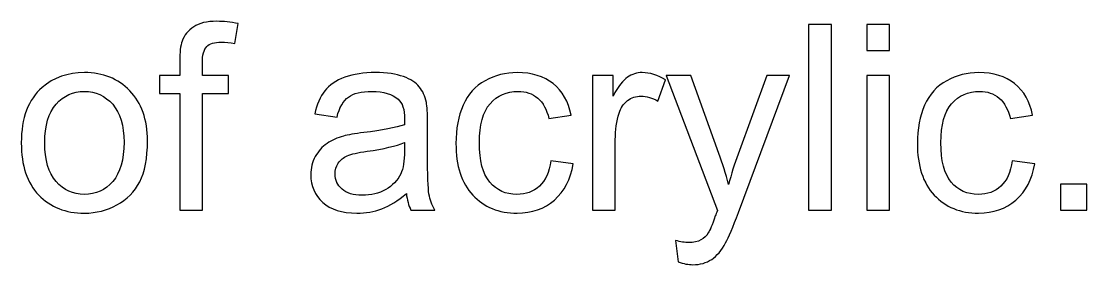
# Model space of a CAD drawing. Header units: inches. Extents: x -11.8 to 11.6, y -5.3 to 5.9.
# Drawn here: x 9.569 to 11.62, y 2.278 to 2.747 of the extents above; entities that cross this region are included whole.
import ezdxf

# ---------------------------------------------------------------- set-up
doc = ezdxf.new("R2010")
doc.units = ezdxf.units.IN
doc.header["$MEASUREMENT"] = 0
doc.layers.add('Layer 1', color=7, linetype='Continuous')

msp = doc.modelspace()

# ---------------------------------------------------------------- linework, layer by layer
at = {"layer": 'Layer 1', "color": 250}
for points, knots in [([(9.8735, 2.3828), (9.8735, 2.3828), (9.8735, 2.6079), (9.8735, 2.6079), (9.8735, 2.6079), (9.8735, 2.6079), (9.8347, 2.6079), (9.8347, 2.6079), (9.8347, 2.6079), (9.8347, 2.6079), (9.8347, 2.6421), (9.8347, 2.6421), (9.8347, 2.6421), (9.8347, 2.6421), (9.8735, 2.6421), (9.8735, 2.6421), (9.8735, 2.6421), (9.8735, 2.6421), (9.8735, 2.6697), (9.8735, 2.6697), (9.8735, 2.6697), (9.8735, 2.6871), (9.875, 2.7001), (9.8781, 2.7085), (9.8781, 2.7085), (9.8824, 2.7199), (9.8898, 2.7292), (9.9005, 2.7363), (9.9005, 2.7363), (9.9111, 2.7433), (9.926, 2.7468), (9.9453, 2.7468), (9.9453, 2.7468), (9.9576, 2.7468), (9.9713, 2.7454), (9.9863, 2.7424), (9.9863, 2.7424), (9.9863, 2.7424), (9.9797, 2.7041), (9.9797, 2.7041), (9.9797, 2.7041), (9.9706, 2.7058), (9.962, 2.7066), (9.9538, 2.7066), (9.9538, 2.7066), (9.9405, 2.7066), (9.931, 2.7038), (9.9255, 2.698), (9.9255, 2.698), (9.92, 2.6923), (9.9172, 2.6817), (9.9172, 2.666), (9.9172, 2.666), (9.9172, 2.666), (9.9172, 2.6421), (9.9172, 2.6421), (9.9172, 2.6421), (9.9172, 2.6421), (9.9677, 2.6421), (9.9677, 2.6421), (9.9677, 2.6421), (9.9677, 2.6421), (9.9677, 2.6079), (9.9677, 2.6079), (9.9677, 2.6079), (9.9677, 2.6079), (9.9172, 2.6079), (9.9172, 2.6079), (9.9172, 2.6079), (9.9172, 2.6079), (9.9172, 2.3828), (9.9172, 2.3828), (9.9172, 2.3828), (9.9172, 2.3828), (9.8735, 2.3828), (9.8735, 2.3828)], [0, 0, 0, 0, 0.05, 0.05, 0.05, 0.05, 0.1, 0.1, 0.1, 0.1, 0.15, 0.15, 0.15, 0.15, 0.2, 0.2, 0.2, 0.2, 0.25, 0.25, 0.25, 0.25, 0.3, 0.3, 0.3, 0.3, 0.35, 0.35, 0.35, 0.35, 0.4, 0.4, 0.4, 0.4, 0.45, 0.45, 0.45, 0.45, 0.5, 0.5, 0.5, 0.5, 0.55, 0.55, 0.55, 0.55, 0.6, 0.6, 0.6, 0.6, 0.65, 0.65, 0.65, 0.65, 0.7, 0.7, 0.7, 0.7, 0.75, 0.75, 0.75, 0.75, 0.8, 0.8, 0.8, 0.8, 0.85, 0.85, 0.85, 0.85, 0.9, 0.9, 0.9, 0.9, 1, 1, 1, 1]), ([(11.0845, 2.3828), (11.0845, 2.3828), (11.0845, 2.7408), (11.0845, 2.7408), (11.0845, 2.7408), (11.0845, 2.7408), (11.1284, 2.7408), (11.1284, 2.7408), (11.1284, 2.7408), (11.1284, 2.7408), (11.1284, 2.3828), (11.1284, 2.3828), (11.1284, 2.3828), (11.1284, 2.3828), (11.0845, 2.3828), (11.0845, 2.3828)], [0, 0, 0, 0, 0.2, 0.2, 0.2, 0.2, 0.4, 0.4, 0.4, 0.4, 0.6, 0.6, 0.6, 0.6, 1, 1, 1, 1]), ([(11.1967, 2.6902), (11.1967, 2.6902), (11.1967, 2.7408), (11.1967, 2.7408), (11.1967, 2.7408), (11.1967, 2.7408), (11.2407, 2.7408), (11.2407, 2.7408), (11.2407, 2.7408), (11.2407, 2.7408), (11.2407, 2.6902), (11.2407, 2.6902), (11.2407, 2.6902), (11.2407, 2.6902), (11.1967, 2.6902), (11.1967, 2.6902)], [0, 0, 0, 0, 0.2, 0.2, 0.2, 0.2, 0.4, 0.4, 0.4, 0.4, 0.6, 0.6, 0.6, 0.6, 1, 1, 1, 1]), ([(9.5685, 2.5125), (9.5685, 2.5605), (9.5819, 2.5961), (9.6086, 2.6192), (9.6086, 2.6192), (9.6309, 2.6383), (9.658, 2.648), (9.6901, 2.648), (9.6901, 2.648), (9.7258, 2.648), (9.755, 2.6363), (9.7775, 2.6129), (9.7775, 2.6129), (9.8002, 2.5896), (9.8115, 2.5573), (9.8115, 2.5162), (9.8115, 2.5162), (9.8115, 2.4828), (9.8065, 2.4565), (9.7965, 2.4374), (9.7965, 2.4374), (9.7865, 2.4183), (9.7719, 2.4034), (9.7528, 2.3928), (9.7528, 2.3928), (9.7336, 2.3823), (9.7128, 2.377), (9.6901, 2.377), (9.6901, 2.377), (9.6539, 2.377), (9.6245, 2.3886), (9.6021, 2.4119), (9.6021, 2.4119), (9.5797, 2.4352), (9.5685, 2.4687), (9.5685, 2.5125)], [0, 0, 0, 0, 0.1, 0.1, 0.1, 0.1, 0.2, 0.2, 0.2, 0.2, 0.3, 0.3, 0.3, 0.3, 0.4, 0.4, 0.4, 0.4, 0.5, 0.5, 0.5, 0.5, 0.6, 0.6, 0.6, 0.6, 0.7, 0.7, 0.7, 0.7, 0.8, 0.8, 0.8, 0.8, 1, 1, 1, 1]), ([(10.31, 2.4148), (10.2937, 2.401), (10.278, 2.3913), (10.263, 2.3855), (10.263, 2.3855), (10.248, 2.3798), (10.2318, 2.377), (10.2145, 2.377), (10.2145, 2.377), (10.186, 2.377), (10.1642, 2.3839), (10.1489, 2.3978), (10.1489, 2.3978), (10.1336, 2.4118), (10.126, 2.4296), (10.126, 2.4512), (10.126, 2.4512), (10.126, 2.4639), (10.1288, 2.4755), (10.1346, 2.486), (10.1346, 2.486), (10.1404, 2.4965), (10.148, 2.5049), (10.1573, 2.5113), (10.1573, 2.5113), (10.1667, 2.5176), (10.1772, 2.5224), (10.189, 2.5257), (10.189, 2.5257), (10.1975, 2.5279), (10.2105, 2.5302), (10.228, 2.5323), (10.228, 2.5323), (10.2635, 2.5365), (10.2896, 2.5415), (10.3064, 2.5474), (10.3064, 2.5474), (10.3065, 2.5534), (10.3066, 2.5573), (10.3066, 2.5588), (10.3066, 2.5588), (10.3066, 2.5768), (10.3025, 2.5894), (10.2941, 2.5967), (10.2941, 2.5967), (10.283, 2.6067), (10.2662, 2.6116), (10.2441, 2.6116), (10.2441, 2.6116), (10.2235, 2.6116), (10.2082, 2.608), (10.1983, 2.6008), (10.1983, 2.6008), (10.1885, 2.5935), (10.1812, 2.5807), (10.1765, 2.5623), (10.1765, 2.5623), (10.1765, 2.5623), (10.1335, 2.5682), (10.1335, 2.5682), (10.1335, 2.5682), (10.1375, 2.5865), (10.1439, 2.6014), (10.1528, 2.6127), (10.1528, 2.6127), (10.1617, 2.624), (10.1747, 2.6328), (10.1916, 2.6388), (10.1916, 2.6388), (10.2085, 2.6449), (10.2281, 2.648), (10.2505, 2.648), (10.2505, 2.648), (10.2726, 2.648), (10.2905, 2.6453), (10.3044, 2.6402), (10.3044, 2.6402), (10.3182, 2.6349), (10.3284, 2.6284), (10.335, 2.6205), (10.335, 2.6205), (10.3415, 2.6126), (10.346, 2.6027), (10.3486, 2.5906), (10.3486, 2.5906), (10.35, 2.5831), (10.3508, 2.5696), (10.3508, 2.5501), (10.3508, 2.5501), (10.3508, 2.5501), (10.3508, 2.4915), (10.3508, 2.4915), (10.3508, 2.4915), (10.3508, 2.4506), (10.3517, 2.4248), (10.3536, 2.414), (10.3536, 2.414), (10.3555, 2.4032), (10.3592, 2.3928), (10.3647, 2.3828), (10.3647, 2.3828), (10.3647, 2.3828), (10.3188, 2.3828), (10.3188, 2.3828), (10.3188, 2.3828), (10.3143, 2.3919), (10.3113, 2.4026), (10.31, 2.4148)], [0, 0, 0, 0, 0.035714, 0.035714, 0.035714, 0.035714, 0.071429, 0.071429, 0.071429, 0.071429, 0.107143, 0.107143, 0.107143, 0.107143, 0.142857, 0.142857, 0.142857, 0.142857, 0.178571, 0.178571, 0.178571, 0.178571, 0.214286, 0.214286, 0.214286, 0.214286, 0.25, 0.25, 0.25, 0.25, 0.285714, 0.285714, 0.285714, 0.285714, 0.321429, 0.321429, 0.321429, 0.321429, 0.357143, 0.357143, 0.357143, 0.357143, 0.392857, 0.392857, 0.392857, 0.392857, 0.428571, 0.428571, 0.428571, 0.428571, 0.464286, 0.464286, 0.464286, 0.464286, 0.5, 0.5, 0.5, 0.5, 0.535714, 0.535714, 0.535714, 0.535714, 0.571429, 0.571429, 0.571429, 0.571429, 0.607143, 0.607143, 0.607143, 0.607143, 0.642857, 0.642857, 0.642857, 0.642857, 0.678571, 0.678571, 0.678571, 0.678571, 0.714286, 0.714286, 0.714286, 0.714286, 0.75, 0.75, 0.75, 0.75, 0.785714, 0.785714, 0.785714, 0.785714, 0.821429, 0.821429, 0.821429, 0.821429, 0.857143, 0.857143, 0.857143, 0.857143, 0.892857, 0.892857, 0.892857, 0.892857, 0.928571, 0.928571, 0.928571, 0.928571, 1, 1, 1, 1]), ([(10.5881, 2.4778), (10.5881, 2.4778), (10.6313, 2.4722), (10.6313, 2.4722), (10.6313, 2.4722), (10.6266, 2.4424), (10.6145, 2.4191), (10.595, 2.4023), (10.595, 2.4023), (10.5756, 2.3854), (10.5517, 2.377), (10.5234, 2.377), (10.5234, 2.377), (10.488, 2.377), (10.4594, 2.3886), (10.4379, 2.4118), (10.4379, 2.4118), (10.4163, 2.4349), (10.4055, 2.4682), (10.4055, 2.5115), (10.4055, 2.5115), (10.4055, 2.5395), (10.4101, 2.564), (10.4194, 2.585), (10.4194, 2.585), (10.4287, 2.606), (10.4428, 2.6218), (10.4618, 2.6323), (10.4618, 2.6323), (10.4807, 2.6428), (10.5014, 2.648), (10.5236, 2.648), (10.5236, 2.648), (10.5518, 2.648), (10.5749, 2.6408), (10.5927, 2.6266), (10.5927, 2.6266), (10.6106, 2.6123), (10.6221, 2.5922), (10.6272, 2.5659), (10.6272, 2.5659), (10.6272, 2.5659), (10.5845, 2.5593), (10.5845, 2.5593), (10.5845, 2.5593), (10.5804, 2.5768), (10.5732, 2.5898), (10.5629, 2.5987), (10.5629, 2.5987), (10.5525, 2.6074), (10.54, 2.6118), (10.5254, 2.6118), (10.5254, 2.6118), (10.5032, 2.6118), (10.4852, 2.6039), (10.4714, 2.588), (10.4714, 2.588), (10.4575, 2.5722), (10.4506, 2.5471), (10.4506, 2.5128), (10.4506, 2.5128), (10.4506, 2.4779), (10.4573, 2.4526), (10.4707, 2.4368), (10.4707, 2.4368), (10.484, 2.421), (10.5015, 2.4131), (10.523, 2.4131), (10.523, 2.4131), (10.5402, 2.4131), (10.5545, 2.4184), (10.5661, 2.429), (10.5661, 2.429), (10.5777, 2.4396), (10.585, 2.4558), (10.5881, 2.4778)], [0, 0, 0, 0, 0.05, 0.05, 0.05, 0.05, 0.1, 0.1, 0.1, 0.1, 0.15, 0.15, 0.15, 0.15, 0.2, 0.2, 0.2, 0.2, 0.25, 0.25, 0.25, 0.25, 0.3, 0.3, 0.3, 0.3, 0.35, 0.35, 0.35, 0.35, 0.4, 0.4, 0.4, 0.4, 0.45, 0.45, 0.45, 0.45, 0.5, 0.5, 0.5, 0.5, 0.55, 0.55, 0.55, 0.55, 0.6, 0.6, 0.6, 0.6, 0.65, 0.65, 0.65, 0.65, 0.7, 0.7, 0.7, 0.7, 0.75, 0.75, 0.75, 0.75, 0.8, 0.8, 0.8, 0.8, 0.85, 0.85, 0.85, 0.85, 0.9, 0.9, 0.9, 0.9, 1, 1, 1, 1]), ([(10.6685, 2.3828), (10.6685, 2.3828), (10.6685, 2.6421), (10.6685, 2.6421), (10.6685, 2.6421), (10.6685, 2.6421), (10.708, 2.6421), (10.708, 2.6421), (10.708, 2.6421), (10.708, 2.6421), (10.708, 2.6028), (10.708, 2.6028), (10.708, 2.6028), (10.718, 2.6212), (10.7274, 2.6333), (10.736, 2.6392), (10.736, 2.6392), (10.7445, 2.645), (10.7539, 2.648), (10.7641, 2.648), (10.7641, 2.648), (10.779, 2.648), (10.794, 2.6433), (10.8093, 2.6338), (10.8093, 2.6338), (10.8093, 2.6338), (10.7941, 2.593), (10.7941, 2.593), (10.7941, 2.593), (10.7835, 2.5994), (10.7727, 2.6026), (10.762, 2.6026), (10.762, 2.6026), (10.7523, 2.6026), (10.7437, 2.5997), (10.736, 2.5939), (10.736, 2.5939), (10.7284, 2.5881), (10.723, 2.5801), (10.7197, 2.5698), (10.7197, 2.5698), (10.7148, 2.5543), (10.7124, 2.5372), (10.7124, 2.5186), (10.7124, 2.5186), (10.7124, 2.5186), (10.7124, 2.3828), (10.7124, 2.3828), (10.7124, 2.3828), (10.7124, 2.3828), (10.6685, 2.3828), (10.6685, 2.3828)], [0, 0, 0, 0, 0.071429, 0.071429, 0.071429, 0.071429, 0.142857, 0.142857, 0.142857, 0.142857, 0.214286, 0.214286, 0.214286, 0.214286, 0.285714, 0.285714, 0.285714, 0.285714, 0.357143, 0.357143, 0.357143, 0.357143, 0.428571, 0.428571, 0.428571, 0.428571, 0.5, 0.5, 0.5, 0.5, 0.571429, 0.571429, 0.571429, 0.571429, 0.642857, 0.642857, 0.642857, 0.642857, 0.714286, 0.714286, 0.714286, 0.714286, 0.785714, 0.785714, 0.785714, 0.785714, 0.857143, 0.857143, 0.857143, 0.857143, 1, 1, 1, 1]), ([(11.4768, 2.4778), (11.4768, 2.4778), (11.52, 2.4722), (11.52, 2.4722), (11.52, 2.4722), (11.5153, 2.4424), (11.5032, 2.4191), (11.4837, 2.4023), (11.4837, 2.4023), (11.4643, 2.3854), (11.4404, 2.377), (11.412, 2.377), (11.412, 2.377), (11.3766, 2.377), (11.348, 2.3886), (11.3265, 2.4118), (11.3265, 2.4118), (11.305, 2.4349), (11.2941, 2.4682), (11.2941, 2.5115), (11.2941, 2.5115), (11.2941, 2.5395), (11.2988, 2.564), (11.308, 2.585), (11.308, 2.585), (11.3174, 2.606), (11.3315, 2.6218), (11.3505, 2.6323), (11.3505, 2.6323), (11.3694, 2.6428), (11.39, 2.648), (11.4123, 2.648), (11.4123, 2.648), (11.4405, 2.648), (11.4635, 2.6408), (11.4814, 2.6266), (11.4814, 2.6266), (11.4993, 2.6123), (11.5108, 2.5922), (11.5159, 2.5659), (11.5159, 2.5659), (11.5159, 2.5659), (11.4731, 2.5593), (11.4731, 2.5593), (11.4731, 2.5593), (11.469, 2.5768), (11.4619, 2.5898), (11.4515, 2.5987), (11.4515, 2.5987), (11.4412, 2.6074), (11.4287, 2.6118), (11.414, 2.6118), (11.414, 2.6118), (11.3919, 2.6118), (11.3739, 2.6039), (11.36, 2.588), (11.36, 2.588), (11.3462, 2.5722), (11.3393, 2.5471), (11.3393, 2.5128), (11.3393, 2.5128), (11.3393, 2.4779), (11.346, 2.4526), (11.3594, 2.4368), (11.3594, 2.4368), (11.3727, 2.421), (11.3901, 2.4131), (11.4116, 2.4131), (11.4116, 2.4131), (11.4289, 2.4131), (11.4432, 2.4184), (11.4548, 2.429), (11.4548, 2.429), (11.4664, 2.4396), (11.4737, 2.4558), (11.4768, 2.4778)], [0, 0, 0, 0, 0.05, 0.05, 0.05, 0.05, 0.1, 0.1, 0.1, 0.1, 0.15, 0.15, 0.15, 0.15, 0.2, 0.2, 0.2, 0.2, 0.25, 0.25, 0.25, 0.25, 0.3, 0.3, 0.3, 0.3, 0.35, 0.35, 0.35, 0.35, 0.4, 0.4, 0.4, 0.4, 0.45, 0.45, 0.45, 0.45, 0.5, 0.5, 0.5, 0.5, 0.55, 0.55, 0.55, 0.55, 0.6, 0.6, 0.6, 0.6, 0.65, 0.65, 0.65, 0.65, 0.7, 0.7, 0.7, 0.7, 0.75, 0.75, 0.75, 0.75, 0.8, 0.8, 0.8, 0.8, 0.85, 0.85, 0.85, 0.85, 0.9, 0.9, 0.9, 0.9, 1, 1, 1, 1]), ([(10.8335, 2.283), (10.8335, 2.283), (10.8285, 2.3243), (10.8285, 2.3243), (10.8285, 2.3243), (10.8382, 2.3217), (10.8465, 2.3203), (10.8537, 2.3203), (10.8537, 2.3203), (10.8635, 2.3203), (10.8713, 2.322), (10.8771, 2.3253), (10.8771, 2.3253), (10.883, 2.3285), (10.8878, 2.333), (10.8915, 2.3389), (10.8915, 2.3389), (10.8944, 2.3433), (10.8988, 2.3542), (10.905, 2.3716), (10.905, 2.3716), (10.9058, 2.3741), (10.9071, 2.3776), (10.9089, 2.3823), (10.9089, 2.3823), (10.9089, 2.3823), (10.8105, 2.6421), (10.8105, 2.6421), (10.8105, 2.6421), (10.8105, 2.6421), (10.8579, 2.6421), (10.8579, 2.6421), (10.8579, 2.6421), (10.8579, 2.6421), (10.9119, 2.492), (10.9119, 2.492), (10.9119, 2.492), (10.9188, 2.4729), (10.9251, 2.4529), (10.9306, 2.4319), (10.9306, 2.4319), (10.9357, 2.4521), (10.9417, 2.4718), (10.9487, 2.491), (10.9487, 2.491), (10.9487, 2.491), (11.0041, 2.6421), (11.0041, 2.6421), (11.0041, 2.6421), (11.0041, 2.6421), (11.048, 2.6421), (11.048, 2.6421), (11.048, 2.6421), (11.048, 2.6421), (10.9495, 2.3784), (10.9495, 2.3784), (10.9495, 2.3784), (10.9389, 2.3499), (10.9306, 2.3303), (10.9248, 2.3196), (10.9248, 2.3196), (10.917, 2.3051), (10.908, 2.2945), (10.898, 2.2878), (10.898, 2.2878), (10.8878, 2.281), (10.8758, 2.2776), (10.8618, 2.2776), (10.8618, 2.2776), (10.8533, 2.2776), (10.8439, 2.2794), (10.8335, 2.283)], [0, 0, 0, 0, 0.052632, 0.052632, 0.052632, 0.052632, 0.105263, 0.105263, 0.105263, 0.105263, 0.157895, 0.157895, 0.157895, 0.157895, 0.210526, 0.210526, 0.210526, 0.210526, 0.263158, 0.263158, 0.263158, 0.263158, 0.315789, 0.315789, 0.315789, 0.315789, 0.368421, 0.368421, 0.368421, 0.368421, 0.421053, 0.421053, 0.421053, 0.421053, 0.473684, 0.473684, 0.473684, 0.473684, 0.526316, 0.526316, 0.526316, 0.526316, 0.578947, 0.578947, 0.578947, 0.578947, 0.631579, 0.631579, 0.631579, 0.631579, 0.684211, 0.684211, 0.684211, 0.684211, 0.736842, 0.736842, 0.736842, 0.736842, 0.789474, 0.789474, 0.789474, 0.789474, 0.842105, 0.842105, 0.842105, 0.842105, 0.894737, 0.894737, 0.894737, 0.894737, 1, 1, 1, 1]), ([(11.1967, 2.3828), (11.1967, 2.3828), (11.1967, 2.6421), (11.1967, 2.6421), (11.1967, 2.6421), (11.1967, 2.6421), (11.2407, 2.6421), (11.2407, 2.6421), (11.2407, 2.6421), (11.2407, 2.6421), (11.2407, 2.3828), (11.2407, 2.3828), (11.2407, 2.3828), (11.2407, 2.3828), (11.1967, 2.3828), (11.1967, 2.3828)], [0, 0, 0, 0, 0.2, 0.2, 0.2, 0.2, 0.4, 0.4, 0.4, 0.4, 0.6, 0.6, 0.6, 0.6, 1, 1, 1, 1]), ([(9.6137, 2.5125), (9.6137, 2.4793), (9.621, 2.4544), (9.6355, 2.4379), (9.6355, 2.4379), (9.65, 2.4213), (9.6682, 2.4131), (9.6901, 2.4131), (9.6901, 2.4131), (9.712, 2.4131), (9.7301, 2.4214), (9.7446, 2.438), (9.7446, 2.438), (9.759, 2.4546), (9.7663, 2.4799), (9.7663, 2.5139), (9.7663, 2.5139), (9.7663, 2.546), (9.759, 2.5703), (9.7445, 2.5868), (9.7445, 2.5868), (9.7299, 2.6033), (9.7118, 2.6116), (9.6901, 2.6116), (9.6901, 2.6116), (9.6682, 2.6116), (9.65, 2.6033), (9.6355, 2.5869), (9.6355, 2.5869), (9.621, 2.5705), (9.6137, 2.5457), (9.6137, 2.5125)], [0, 0, 0, 0, 0.111111, 0.111111, 0.111111, 0.111111, 0.222222, 0.222222, 0.222222, 0.222222, 0.333333, 0.333333, 0.333333, 0.333333, 0.444444, 0.444444, 0.444444, 0.444444, 0.555556, 0.555556, 0.555556, 0.555556, 0.666667, 0.666667, 0.666667, 0.666667, 0.777778, 0.777778, 0.777778, 0.777778, 1, 1, 1, 1]), ([(10.3064, 2.513), (10.2904, 2.5064), (10.2665, 2.5009), (10.2346, 2.4963), (10.2346, 2.4963), (10.2165, 2.4938), (10.2037, 2.4908), (10.1963, 2.4876), (10.1963, 2.4876), (10.1888, 2.4843), (10.183, 2.4796), (10.179, 2.4733), (10.179, 2.4733), (10.1749, 2.467), (10.1728, 2.4601), (10.1728, 2.4524), (10.1728, 2.4524), (10.1728, 2.4407), (10.1773, 2.4309), (10.1861, 2.4231), (10.1861, 2.4231), (10.195, 2.4153), (10.208, 2.4114), (10.225, 2.4114), (10.225, 2.4114), (10.242, 2.4114), (10.257, 2.4151), (10.2702, 2.4225), (10.2702, 2.4225), (10.2834, 2.4299), (10.2931, 2.4401), (10.2993, 2.4529), (10.2993, 2.4529), (10.304, 2.4628), (10.3064, 2.4775), (10.3064, 2.4968), (10.3064, 2.4968), (10.3064, 2.4968), (10.3064, 2.513), (10.3064, 2.513)], [0, 0, 0, 0, 0.090909, 0.090909, 0.090909, 0.090909, 0.181818, 0.181818, 0.181818, 0.181818, 0.272727, 0.272727, 0.272727, 0.272727, 0.363636, 0.363636, 0.363636, 0.363636, 0.454545, 0.454545, 0.454545, 0.454545, 0.545455, 0.545455, 0.545455, 0.545455, 0.636364, 0.636364, 0.636364, 0.636364, 0.727273, 0.727273, 0.727273, 0.727273, 0.818182, 0.818182, 0.818182, 0.818182, 1, 1, 1, 1]), ([(11.57, 2.3828), (11.57, 2.3828), (11.57, 2.4329), (11.57, 2.4329), (11.57, 2.4329), (11.57, 2.4329), (11.6201, 2.4329), (11.6201, 2.4329), (11.6201, 2.4329), (11.6201, 2.4329), (11.6201, 2.3828), (11.6201, 2.3828), (11.6201, 2.3828), (11.6201, 2.3828), (11.57, 2.3828), (11.57, 2.3828)], [0, 0, 0, 0, 0.2, 0.2, 0.2, 0.2, 0.4, 0.4, 0.4, 0.4, 0.6, 0.6, 0.6, 0.6, 1, 1, 1, 1])]:
    msp.add_open_spline(points, degree=3, knots=knots, dxfattribs=at)
at = {"layer": 'Layer 1', "color": 250, "lineweight": 9}
for points, knots in [([(9.8735, 2.3828), (9.8735, 2.3828), (9.8735, 2.6079), (9.8735, 2.6079), (9.8735, 2.6079), (9.8735, 2.6079), (9.8347, 2.6079), (9.8347, 2.6079), (9.8347, 2.6079), (9.8347, 2.6079), (9.8347, 2.6421), (9.8347, 2.6421), (9.8347, 2.6421), (9.8347, 2.6421), (9.8735, 2.6421), (9.8735, 2.6421), (9.8735, 2.6421), (9.8735, 2.6421), (9.8735, 2.6697), (9.8735, 2.6697), (9.8735, 2.6697), (9.8735, 2.6871), (9.875, 2.7001), (9.8781, 2.7085), (9.8781, 2.7085), (9.8824, 2.7199), (9.8898, 2.7292), (9.9005, 2.7363), (9.9005, 2.7363), (9.9111, 2.7433), (9.926, 2.7468), (9.9453, 2.7468), (9.9453, 2.7468), (9.9576, 2.7468), (9.9713, 2.7454), (9.9863, 2.7424), (9.9863, 2.7424), (9.9863, 2.7424), (9.9797, 2.7041), (9.9797, 2.7041), (9.9797, 2.7041), (9.9706, 2.7058), (9.962, 2.7066), (9.9538, 2.7066), (9.9538, 2.7066), (9.9405, 2.7066), (9.931, 2.7038), (9.9255, 2.698), (9.9255, 2.698), (9.92, 2.6923), (9.9172, 2.6817), (9.9172, 2.666), (9.9172, 2.666), (9.9172, 2.666), (9.9172, 2.6421), (9.9172, 2.6421), (9.9172, 2.6421), (9.9172, 2.6421), (9.9677, 2.6421), (9.9677, 2.6421), (9.9677, 2.6421), (9.9677, 2.6421), (9.9677, 2.6079), (9.9677, 2.6079), (9.9677, 2.6079), (9.9677, 2.6079), (9.9172, 2.6079), (9.9172, 2.6079), (9.9172, 2.6079), (9.9172, 2.6079), (9.9172, 2.3828), (9.9172, 2.3828), (9.9172, 2.3828), (9.9172, 2.3828), (9.8735, 2.3828), (9.8735, 2.3828)], [0, 0, 0, 0, 0.05, 0.05, 0.05, 0.05, 0.1, 0.1, 0.1, 0.1, 0.15, 0.15, 0.15, 0.15, 0.2, 0.2, 0.2, 0.2, 0.25, 0.25, 0.25, 0.25, 0.3, 0.3, 0.3, 0.3, 0.35, 0.35, 0.35, 0.35, 0.4, 0.4, 0.4, 0.4, 0.45, 0.45, 0.45, 0.45, 0.5, 0.5, 0.5, 0.5, 0.55, 0.55, 0.55, 0.55, 0.6, 0.6, 0.6, 0.6, 0.65, 0.65, 0.65, 0.65, 0.7, 0.7, 0.7, 0.7, 0.75, 0.75, 0.75, 0.75, 0.8, 0.8, 0.8, 0.8, 0.85, 0.85, 0.85, 0.85, 0.9, 0.9, 0.9, 0.9, 1, 1, 1, 1]), ([(11.0845, 2.3828), (11.0845, 2.3828), (11.0845, 2.7408), (11.0845, 2.7408), (11.0845, 2.7408), (11.0845, 2.7408), (11.1284, 2.7408), (11.1284, 2.7408), (11.1284, 2.7408), (11.1284, 2.7408), (11.1284, 2.3828), (11.1284, 2.3828), (11.1284, 2.3828), (11.1284, 2.3828), (11.0845, 2.3828), (11.0845, 2.3828)], [0, 0, 0, 0, 0.2, 0.2, 0.2, 0.2, 0.4, 0.4, 0.4, 0.4, 0.6, 0.6, 0.6, 0.6, 1, 1, 1, 1]), ([(11.1967, 2.6902), (11.1967, 2.6902), (11.1967, 2.7408), (11.1967, 2.7408), (11.1967, 2.7408), (11.1967, 2.7408), (11.2407, 2.7408), (11.2407, 2.7408), (11.2407, 2.7408), (11.2407, 2.7408), (11.2407, 2.6902), (11.2407, 2.6902), (11.2407, 2.6902), (11.2407, 2.6902), (11.1967, 2.6902), (11.1967, 2.6902)], [0, 0, 0, 0, 0.2, 0.2, 0.2, 0.2, 0.4, 0.4, 0.4, 0.4, 0.6, 0.6, 0.6, 0.6, 1, 1, 1, 1]), ([(9.5685, 2.5125), (9.5685, 2.5605), (9.5819, 2.5961), (9.6086, 2.6192), (9.6086, 2.6192), (9.6309, 2.6383), (9.658, 2.648), (9.6901, 2.648), (9.6901, 2.648), (9.7258, 2.648), (9.755, 2.6363), (9.7775, 2.6129), (9.7775, 2.6129), (9.8002, 2.5896), (9.8115, 2.5573), (9.8115, 2.5162), (9.8115, 2.5162), (9.8115, 2.4828), (9.8065, 2.4565), (9.7965, 2.4374), (9.7965, 2.4374), (9.7865, 2.4183), (9.7719, 2.4034), (9.7528, 2.3928), (9.7528, 2.3928), (9.7336, 2.3823), (9.7128, 2.377), (9.6901, 2.377), (9.6901, 2.377), (9.6539, 2.377), (9.6245, 2.3886), (9.6021, 2.4119), (9.6021, 2.4119), (9.5797, 2.4352), (9.5685, 2.4687), (9.5685, 2.5125)], [0, 0, 0, 0, 0.1, 0.1, 0.1, 0.1, 0.2, 0.2, 0.2, 0.2, 0.3, 0.3, 0.3, 0.3, 0.4, 0.4, 0.4, 0.4, 0.5, 0.5, 0.5, 0.5, 0.6, 0.6, 0.6, 0.6, 0.7, 0.7, 0.7, 0.7, 0.8, 0.8, 0.8, 0.8, 1, 1, 1, 1]), ([(10.31, 2.4148), (10.2937, 2.401), (10.278, 2.3913), (10.263, 2.3855), (10.263, 2.3855), (10.248, 2.3798), (10.2318, 2.377), (10.2145, 2.377), (10.2145, 2.377), (10.186, 2.377), (10.1642, 2.3839), (10.1489, 2.3978), (10.1489, 2.3978), (10.1336, 2.4118), (10.126, 2.4296), (10.126, 2.4512), (10.126, 2.4512), (10.126, 2.4639), (10.1288, 2.4755), (10.1346, 2.486), (10.1346, 2.486), (10.1404, 2.4965), (10.148, 2.5049), (10.1573, 2.5113), (10.1573, 2.5113), (10.1667, 2.5176), (10.1772, 2.5224), (10.189, 2.5257), (10.189, 2.5257), (10.1975, 2.5279), (10.2105, 2.5302), (10.228, 2.5323), (10.228, 2.5323), (10.2635, 2.5365), (10.2896, 2.5415), (10.3064, 2.5474), (10.3064, 2.5474), (10.3065, 2.5534), (10.3066, 2.5573), (10.3066, 2.5588), (10.3066, 2.5588), (10.3066, 2.5768), (10.3025, 2.5894), (10.2941, 2.5967), (10.2941, 2.5967), (10.283, 2.6067), (10.2662, 2.6116), (10.2441, 2.6116), (10.2441, 2.6116), (10.2235, 2.6116), (10.2082, 2.608), (10.1983, 2.6008), (10.1983, 2.6008), (10.1885, 2.5935), (10.1812, 2.5807), (10.1765, 2.5623), (10.1765, 2.5623), (10.1765, 2.5623), (10.1335, 2.5682), (10.1335, 2.5682), (10.1335, 2.5682), (10.1375, 2.5865), (10.1439, 2.6014), (10.1528, 2.6127), (10.1528, 2.6127), (10.1617, 2.624), (10.1747, 2.6328), (10.1916, 2.6388), (10.1916, 2.6388), (10.2085, 2.6449), (10.2281, 2.648), (10.2505, 2.648), (10.2505, 2.648), (10.2726, 2.648), (10.2905, 2.6453), (10.3044, 2.6402), (10.3044, 2.6402), (10.3182, 2.6349), (10.3284, 2.6284), (10.335, 2.6205), (10.335, 2.6205), (10.3415, 2.6126), (10.346, 2.6027), (10.3486, 2.5906), (10.3486, 2.5906), (10.35, 2.5831), (10.3508, 2.5696), (10.3508, 2.5501), (10.3508, 2.5501), (10.3508, 2.5501), (10.3508, 2.4915), (10.3508, 2.4915), (10.3508, 2.4915), (10.3508, 2.4506), (10.3517, 2.4248), (10.3536, 2.414), (10.3536, 2.414), (10.3555, 2.4032), (10.3592, 2.3928), (10.3647, 2.3828), (10.3647, 2.3828), (10.3647, 2.3828), (10.3188, 2.3828), (10.3188, 2.3828), (10.3188, 2.3828), (10.3143, 2.3919), (10.3113, 2.4026), (10.31, 2.4148)], [0, 0, 0, 0, 0.035714, 0.035714, 0.035714, 0.035714, 0.071429, 0.071429, 0.071429, 0.071429, 0.107143, 0.107143, 0.107143, 0.107143, 0.142857, 0.142857, 0.142857, 0.142857, 0.178571, 0.178571, 0.178571, 0.178571, 0.214286, 0.214286, 0.214286, 0.214286, 0.25, 0.25, 0.25, 0.25, 0.285714, 0.285714, 0.285714, 0.285714, 0.321429, 0.321429, 0.321429, 0.321429, 0.357143, 0.357143, 0.357143, 0.357143, 0.392857, 0.392857, 0.392857, 0.392857, 0.428571, 0.428571, 0.428571, 0.428571, 0.464286, 0.464286, 0.464286, 0.464286, 0.5, 0.5, 0.5, 0.5, 0.535714, 0.535714, 0.535714, 0.535714, 0.571429, 0.571429, 0.571429, 0.571429, 0.607143, 0.607143, 0.607143, 0.607143, 0.642857, 0.642857, 0.642857, 0.642857, 0.678571, 0.678571, 0.678571, 0.678571, 0.714286, 0.714286, 0.714286, 0.714286, 0.75, 0.75, 0.75, 0.75, 0.785714, 0.785714, 0.785714, 0.785714, 0.821429, 0.821429, 0.821429, 0.821429, 0.857143, 0.857143, 0.857143, 0.857143, 0.892857, 0.892857, 0.892857, 0.892857, 0.928571, 0.928571, 0.928571, 0.928571, 1, 1, 1, 1]), ([(10.5881, 2.4778), (10.5881, 2.4778), (10.6313, 2.4722), (10.6313, 2.4722), (10.6313, 2.4722), (10.6266, 2.4424), (10.6145, 2.4191), (10.595, 2.4023), (10.595, 2.4023), (10.5756, 2.3854), (10.5517, 2.377), (10.5234, 2.377), (10.5234, 2.377), (10.488, 2.377), (10.4594, 2.3886), (10.4379, 2.4118), (10.4379, 2.4118), (10.4163, 2.4349), (10.4055, 2.4682), (10.4055, 2.5115), (10.4055, 2.5115), (10.4055, 2.5395), (10.4101, 2.564), (10.4194, 2.585), (10.4194, 2.585), (10.4287, 2.606), (10.4428, 2.6218), (10.4618, 2.6323), (10.4618, 2.6323), (10.4807, 2.6428), (10.5014, 2.648), (10.5236, 2.648), (10.5236, 2.648), (10.5518, 2.648), (10.5749, 2.6408), (10.5927, 2.6266), (10.5927, 2.6266), (10.6106, 2.6123), (10.6221, 2.5922), (10.6272, 2.5659), (10.6272, 2.5659), (10.6272, 2.5659), (10.5845, 2.5593), (10.5845, 2.5593), (10.5845, 2.5593), (10.5804, 2.5768), (10.5732, 2.5898), (10.5629, 2.5987), (10.5629, 2.5987), (10.5525, 2.6074), (10.54, 2.6118), (10.5254, 2.6118), (10.5254, 2.6118), (10.5032, 2.6118), (10.4852, 2.6039), (10.4714, 2.588), (10.4714, 2.588), (10.4575, 2.5722), (10.4506, 2.5471), (10.4506, 2.5128), (10.4506, 2.5128), (10.4506, 2.4779), (10.4573, 2.4526), (10.4707, 2.4368), (10.4707, 2.4368), (10.484, 2.421), (10.5015, 2.4131), (10.523, 2.4131), (10.523, 2.4131), (10.5402, 2.4131), (10.5545, 2.4184), (10.5661, 2.429), (10.5661, 2.429), (10.5777, 2.4396), (10.585, 2.4558), (10.5881, 2.4778)], [0, 0, 0, 0, 0.05, 0.05, 0.05, 0.05, 0.1, 0.1, 0.1, 0.1, 0.15, 0.15, 0.15, 0.15, 0.2, 0.2, 0.2, 0.2, 0.25, 0.25, 0.25, 0.25, 0.3, 0.3, 0.3, 0.3, 0.35, 0.35, 0.35, 0.35, 0.4, 0.4, 0.4, 0.4, 0.45, 0.45, 0.45, 0.45, 0.5, 0.5, 0.5, 0.5, 0.55, 0.55, 0.55, 0.55, 0.6, 0.6, 0.6, 0.6, 0.65, 0.65, 0.65, 0.65, 0.7, 0.7, 0.7, 0.7, 0.75, 0.75, 0.75, 0.75, 0.8, 0.8, 0.8, 0.8, 0.85, 0.85, 0.85, 0.85, 0.9, 0.9, 0.9, 0.9, 1, 1, 1, 1]), ([(10.6685, 2.3828), (10.6685, 2.3828), (10.6685, 2.6421), (10.6685, 2.6421), (10.6685, 2.6421), (10.6685, 2.6421), (10.708, 2.6421), (10.708, 2.6421), (10.708, 2.6421), (10.708, 2.6421), (10.708, 2.6028), (10.708, 2.6028), (10.708, 2.6028), (10.718, 2.6212), (10.7274, 2.6333), (10.736, 2.6392), (10.736, 2.6392), (10.7445, 2.645), (10.7539, 2.648), (10.7641, 2.648), (10.7641, 2.648), (10.779, 2.648), (10.794, 2.6433), (10.8093, 2.6338), (10.8093, 2.6338), (10.8093, 2.6338), (10.7941, 2.593), (10.7941, 2.593), (10.7941, 2.593), (10.7835, 2.5994), (10.7727, 2.6026), (10.762, 2.6026), (10.762, 2.6026), (10.7523, 2.6026), (10.7437, 2.5997), (10.736, 2.5939), (10.736, 2.5939), (10.7284, 2.5881), (10.723, 2.5801), (10.7197, 2.5698), (10.7197, 2.5698), (10.7148, 2.5543), (10.7124, 2.5372), (10.7124, 2.5186), (10.7124, 2.5186), (10.7124, 2.5186), (10.7124, 2.3828), (10.7124, 2.3828), (10.7124, 2.3828), (10.7124, 2.3828), (10.6685, 2.3828), (10.6685, 2.3828)], [0, 0, 0, 0, 0.071429, 0.071429, 0.071429, 0.071429, 0.142857, 0.142857, 0.142857, 0.142857, 0.214286, 0.214286, 0.214286, 0.214286, 0.285714, 0.285714, 0.285714, 0.285714, 0.357143, 0.357143, 0.357143, 0.357143, 0.428571, 0.428571, 0.428571, 0.428571, 0.5, 0.5, 0.5, 0.5, 0.571429, 0.571429, 0.571429, 0.571429, 0.642857, 0.642857, 0.642857, 0.642857, 0.714286, 0.714286, 0.714286, 0.714286, 0.785714, 0.785714, 0.785714, 0.785714, 0.857143, 0.857143, 0.857143, 0.857143, 1, 1, 1, 1]), ([(11.4768, 2.4778), (11.4768, 2.4778), (11.52, 2.4722), (11.52, 2.4722), (11.52, 2.4722), (11.5153, 2.4424), (11.5032, 2.4191), (11.4837, 2.4023), (11.4837, 2.4023), (11.4643, 2.3854), (11.4404, 2.377), (11.412, 2.377), (11.412, 2.377), (11.3766, 2.377), (11.348, 2.3886), (11.3265, 2.4118), (11.3265, 2.4118), (11.305, 2.4349), (11.2941, 2.4682), (11.2941, 2.5115), (11.2941, 2.5115), (11.2941, 2.5395), (11.2988, 2.564), (11.308, 2.585), (11.308, 2.585), (11.3174, 2.606), (11.3315, 2.6218), (11.3505, 2.6323), (11.3505, 2.6323), (11.3694, 2.6428), (11.39, 2.648), (11.4123, 2.648), (11.4123, 2.648), (11.4405, 2.648), (11.4635, 2.6408), (11.4814, 2.6266), (11.4814, 2.6266), (11.4993, 2.6123), (11.5108, 2.5922), (11.5159, 2.5659), (11.5159, 2.5659), (11.5159, 2.5659), (11.4731, 2.5593), (11.4731, 2.5593), (11.4731, 2.5593), (11.469, 2.5768), (11.4619, 2.5898), (11.4515, 2.5987), (11.4515, 2.5987), (11.4412, 2.6074), (11.4287, 2.6118), (11.414, 2.6118), (11.414, 2.6118), (11.3919, 2.6118), (11.3739, 2.6039), (11.36, 2.588), (11.36, 2.588), (11.3462, 2.5722), (11.3393, 2.5471), (11.3393, 2.5128), (11.3393, 2.5128), (11.3393, 2.4779), (11.346, 2.4526), (11.3594, 2.4368), (11.3594, 2.4368), (11.3727, 2.421), (11.3901, 2.4131), (11.4116, 2.4131), (11.4116, 2.4131), (11.4289, 2.4131), (11.4432, 2.4184), (11.4548, 2.429), (11.4548, 2.429), (11.4664, 2.4396), (11.4737, 2.4558), (11.4768, 2.4778)], [0, 0, 0, 0, 0.05, 0.05, 0.05, 0.05, 0.1, 0.1, 0.1, 0.1, 0.15, 0.15, 0.15, 0.15, 0.2, 0.2, 0.2, 0.2, 0.25, 0.25, 0.25, 0.25, 0.3, 0.3, 0.3, 0.3, 0.35, 0.35, 0.35, 0.35, 0.4, 0.4, 0.4, 0.4, 0.45, 0.45, 0.45, 0.45, 0.5, 0.5, 0.5, 0.5, 0.55, 0.55, 0.55, 0.55, 0.6, 0.6, 0.6, 0.6, 0.65, 0.65, 0.65, 0.65, 0.7, 0.7, 0.7, 0.7, 0.75, 0.75, 0.75, 0.75, 0.8, 0.8, 0.8, 0.8, 0.85, 0.85, 0.85, 0.85, 0.9, 0.9, 0.9, 0.9, 1, 1, 1, 1]), ([(10.8335, 2.283), (10.8335, 2.283), (10.8285, 2.3243), (10.8285, 2.3243), (10.8285, 2.3243), (10.8382, 2.3217), (10.8465, 2.3203), (10.8537, 2.3203), (10.8537, 2.3203), (10.8635, 2.3203), (10.8713, 2.322), (10.8771, 2.3253), (10.8771, 2.3253), (10.883, 2.3285), (10.8878, 2.333), (10.8915, 2.3389), (10.8915, 2.3389), (10.8944, 2.3433), (10.8988, 2.3542), (10.905, 2.3716), (10.905, 2.3716), (10.9058, 2.3741), (10.9071, 2.3776), (10.9089, 2.3823), (10.9089, 2.3823), (10.9089, 2.3823), (10.8105, 2.6421), (10.8105, 2.6421), (10.8105, 2.6421), (10.8105, 2.6421), (10.8579, 2.6421), (10.8579, 2.6421), (10.8579, 2.6421), (10.8579, 2.6421), (10.9119, 2.492), (10.9119, 2.492), (10.9119, 2.492), (10.9188, 2.4729), (10.9251, 2.4529), (10.9306, 2.4319), (10.9306, 2.4319), (10.9357, 2.4521), (10.9417, 2.4718), (10.9487, 2.491), (10.9487, 2.491), (10.9487, 2.491), (11.0041, 2.6421), (11.0041, 2.6421), (11.0041, 2.6421), (11.0041, 2.6421), (11.048, 2.6421), (11.048, 2.6421), (11.048, 2.6421), (11.048, 2.6421), (10.9495, 2.3784), (10.9495, 2.3784), (10.9495, 2.3784), (10.9389, 2.3499), (10.9306, 2.3303), (10.9248, 2.3196), (10.9248, 2.3196), (10.917, 2.3051), (10.908, 2.2945), (10.898, 2.2878), (10.898, 2.2878), (10.8878, 2.281), (10.8758, 2.2776), (10.8618, 2.2776), (10.8618, 2.2776), (10.8533, 2.2776), (10.8439, 2.2794), (10.8335, 2.283)], [0, 0, 0, 0, 0.052632, 0.052632, 0.052632, 0.052632, 0.105263, 0.105263, 0.105263, 0.105263, 0.157895, 0.157895, 0.157895, 0.157895, 0.210526, 0.210526, 0.210526, 0.210526, 0.263158, 0.263158, 0.263158, 0.263158, 0.315789, 0.315789, 0.315789, 0.315789, 0.368421, 0.368421, 0.368421, 0.368421, 0.421053, 0.421053, 0.421053, 0.421053, 0.473684, 0.473684, 0.473684, 0.473684, 0.526316, 0.526316, 0.526316, 0.526316, 0.578947, 0.578947, 0.578947, 0.578947, 0.631579, 0.631579, 0.631579, 0.631579, 0.684211, 0.684211, 0.684211, 0.684211, 0.736842, 0.736842, 0.736842, 0.736842, 0.789474, 0.789474, 0.789474, 0.789474, 0.842105, 0.842105, 0.842105, 0.842105, 0.894737, 0.894737, 0.894737, 0.894737, 1, 1, 1, 1]), ([(11.1967, 2.3828), (11.1967, 2.3828), (11.1967, 2.6421), (11.1967, 2.6421), (11.1967, 2.6421), (11.1967, 2.6421), (11.2407, 2.6421), (11.2407, 2.6421), (11.2407, 2.6421), (11.2407, 2.6421), (11.2407, 2.3828), (11.2407, 2.3828), (11.2407, 2.3828), (11.2407, 2.3828), (11.1967, 2.3828), (11.1967, 2.3828)], [0, 0, 0, 0, 0.2, 0.2, 0.2, 0.2, 0.4, 0.4, 0.4, 0.4, 0.6, 0.6, 0.6, 0.6, 1, 1, 1, 1]), ([(9.6137, 2.5125), (9.6137, 2.4793), (9.621, 2.4544), (9.6355, 2.4379), (9.6355, 2.4379), (9.65, 2.4213), (9.6682, 2.4131), (9.6901, 2.4131), (9.6901, 2.4131), (9.712, 2.4131), (9.7301, 2.4214), (9.7446, 2.438), (9.7446, 2.438), (9.759, 2.4546), (9.7663, 2.4799), (9.7663, 2.5139), (9.7663, 2.5139), (9.7663, 2.546), (9.759, 2.5703), (9.7445, 2.5868), (9.7445, 2.5868), (9.7299, 2.6033), (9.7118, 2.6116), (9.6901, 2.6116), (9.6901, 2.6116), (9.6682, 2.6116), (9.65, 2.6033), (9.6355, 2.5869), (9.6355, 2.5869), (9.621, 2.5705), (9.6137, 2.5457), (9.6137, 2.5125)], [0, 0, 0, 0, 0.111111, 0.111111, 0.111111, 0.111111, 0.222222, 0.222222, 0.222222, 0.222222, 0.333333, 0.333333, 0.333333, 0.333333, 0.444444, 0.444444, 0.444444, 0.444444, 0.555556, 0.555556, 0.555556, 0.555556, 0.666667, 0.666667, 0.666667, 0.666667, 0.777778, 0.777778, 0.777778, 0.777778, 1, 1, 1, 1]), ([(10.3064, 2.513), (10.2904, 2.5064), (10.2665, 2.5009), (10.2346, 2.4963), (10.2346, 2.4963), (10.2165, 2.4938), (10.2037, 2.4908), (10.1963, 2.4876), (10.1963, 2.4876), (10.1888, 2.4843), (10.183, 2.4796), (10.179, 2.4733), (10.179, 2.4733), (10.1749, 2.467), (10.1728, 2.4601), (10.1728, 2.4524), (10.1728, 2.4524), (10.1728, 2.4407), (10.1773, 2.4309), (10.1861, 2.4231), (10.1861, 2.4231), (10.195, 2.4153), (10.208, 2.4114), (10.225, 2.4114), (10.225, 2.4114), (10.242, 2.4114), (10.257, 2.4151), (10.2702, 2.4225), (10.2702, 2.4225), (10.2834, 2.4299), (10.2931, 2.4401), (10.2993, 2.4529), (10.2993, 2.4529), (10.304, 2.4628), (10.3064, 2.4775), (10.3064, 2.4968), (10.3064, 2.4968), (10.3064, 2.4968), (10.3064, 2.513), (10.3064, 2.513)], [0, 0, 0, 0, 0.090909, 0.090909, 0.090909, 0.090909, 0.181818, 0.181818, 0.181818, 0.181818, 0.272727, 0.272727, 0.272727, 0.272727, 0.363636, 0.363636, 0.363636, 0.363636, 0.454545, 0.454545, 0.454545, 0.454545, 0.545455, 0.545455, 0.545455, 0.545455, 0.636364, 0.636364, 0.636364, 0.636364, 0.727273, 0.727273, 0.727273, 0.727273, 0.818182, 0.818182, 0.818182, 0.818182, 1, 1, 1, 1]), ([(11.57, 2.3828), (11.57, 2.3828), (11.57, 2.4329), (11.57, 2.4329), (11.57, 2.4329), (11.57, 2.4329), (11.6201, 2.4329), (11.6201, 2.4329), (11.6201, 2.4329), (11.6201, 2.4329), (11.6201, 2.3828), (11.6201, 2.3828), (11.6201, 2.3828), (11.6201, 2.3828), (11.57, 2.3828), (11.57, 2.3828)], [0, 0, 0, 0, 0.2, 0.2, 0.2, 0.2, 0.4, 0.4, 0.4, 0.4, 0.6, 0.6, 0.6, 0.6, 1, 1, 1, 1])]:
    msp.add_open_spline(points, degree=3, knots=knots, dxfattribs=at)

doc.saveas('drawing.dxf')
